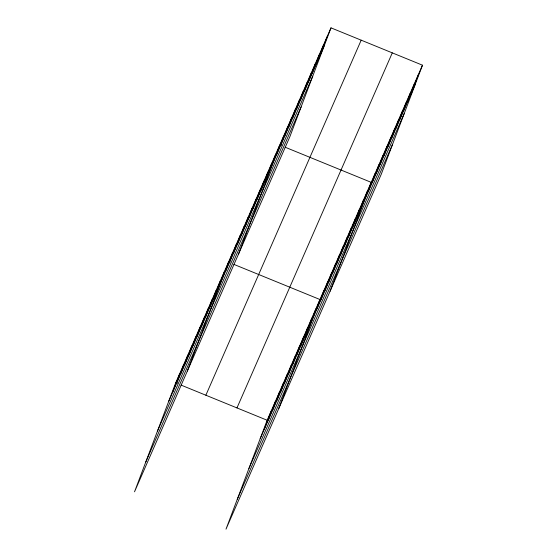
<?xml version="1.0" encoding="UTF-8"?>
<svg xmlns="http://www.w3.org/2000/svg" width="557" height="557" viewBox="0 0 557 557"><rect width="100%" height="100%" fill="white"/><g stroke="black" fill="none" stroke-linecap="round" stroke-linejoin="round"><path stroke-width="0.84" d="M330.997 27.85L175.678 382.896L134.522 491.81L289.849 136.757L330.997 27.85L422.478 65.19L381.322 174.104L226.003 529.15L267.151 420.243L422.478 65.19M172.781 392.017L179.737 373.615M176.847 382.729L183.803 364.327M180.907 373.441L187.862 355.039M184.973 364.16L191.928 345.751M189.032 354.872L195.987 336.47M193.098 345.584L200.054 327.182M197.157 336.303L204.113 317.894M201.223 327.015L208.172 308.613M205.282 317.727L212.238 299.325M209.348 308.439L216.297 290.037M213.408 299.158L220.363 280.756M217.467 289.87L224.422 271.468M187.333 371.094L228.488 262.18L230.034 262.813M225.474 271.572L232.429 253.17M229.421 262.556L236.37 244.154M233.362 253.546L240.318 235.145M237.303 244.537L244.258 226.128M241.244 235.52L248.199 217.119M245.191 226.511L252.14 208.102M249.132 217.495L256.088 199.093M253.073 208.485L260.028 190.076M257.021 199.469L263.969 181.067M260.961 190.459L267.917 172.057M264.902 181.443L271.858 163.041M268.843 172.433L275.799 154.031M238.591 253.929L279.746 145.015L281.292 145.649M276.732 154.407L283.687 136.005M280.672 145.391L287.628 126.989M284.62 136.381L291.569 117.98M288.561 127.365L295.516 108.963M292.502 118.356L299.457 99.954M296.442 109.339L303.398 90.937M300.39 100.33L307.346 81.928M304.331 91.32L311.286 72.911M308.272 82.304L315.227 63.902M312.219 73.294L319.168 54.885M316.16 64.278L323.116 45.876M320.101 55.268L327.056 36.859M264.262 429.356L271.217 410.955M268.328 420.069L275.276 401.667M272.387 410.788L279.342 392.379M276.446 401.5L283.402 383.098M280.512 392.212L287.468 373.81M284.571 382.931L291.527 364.522M288.637 373.643L295.593 355.241M292.697 364.355L299.652 345.953M296.763 355.074L303.718 336.665M300.822 345.786L307.777 327.384M304.888 336.498L311.836 318.096M308.947 327.21L315.903 308.808M278.813 408.434L319.962 299.527L233.905 264.394M316.954 308.912L323.909 290.51M320.895 299.903L327.85 281.501M324.835 290.886L331.791 272.484M328.783 281.877L335.739 263.475M332.724 272.86L339.679 254.458M336.665 263.851L343.62 245.449M340.612 254.834L347.561 236.433M344.553 245.825L351.509 227.423M348.494 236.816L355.45 218.407M352.435 227.799L359.39 209.397M356.383 218.79L363.338 200.381M360.323 209.773L367.279 191.371M330.064 291.269L371.22 182.355L285.163 147.229M368.212 191.747L375.16 173.345M372.153 182.738L379.108 164.336M376.093 173.721L383.049 155.319M380.041 164.712L386.99 146.31M383.982 155.695L390.937 137.294M387.923 146.686L394.878 128.284M391.863 137.67L398.819 119.268M395.811 128.66L402.76 110.258M399.752 119.644L406.707 101.242M403.693 110.634L410.648 92.232M407.64 101.618L414.589 83.216M411.581 92.608L418.537 74.206M168.722 401.298L324.049 46.252M157.436 431.167L312.762 76.121M145.809 461.941L301.135 106.895M205.867 395.219L361.187 40.174M236.969 407.919L392.288 52.866M260.203 438.644L415.522 83.599M248.916 468.514L404.236 113.461M237.289 499.281L392.608 144.235M175.678 382.896L177.223 383.529M181.095 385.11L267.151 420.243"/></g></svg>
